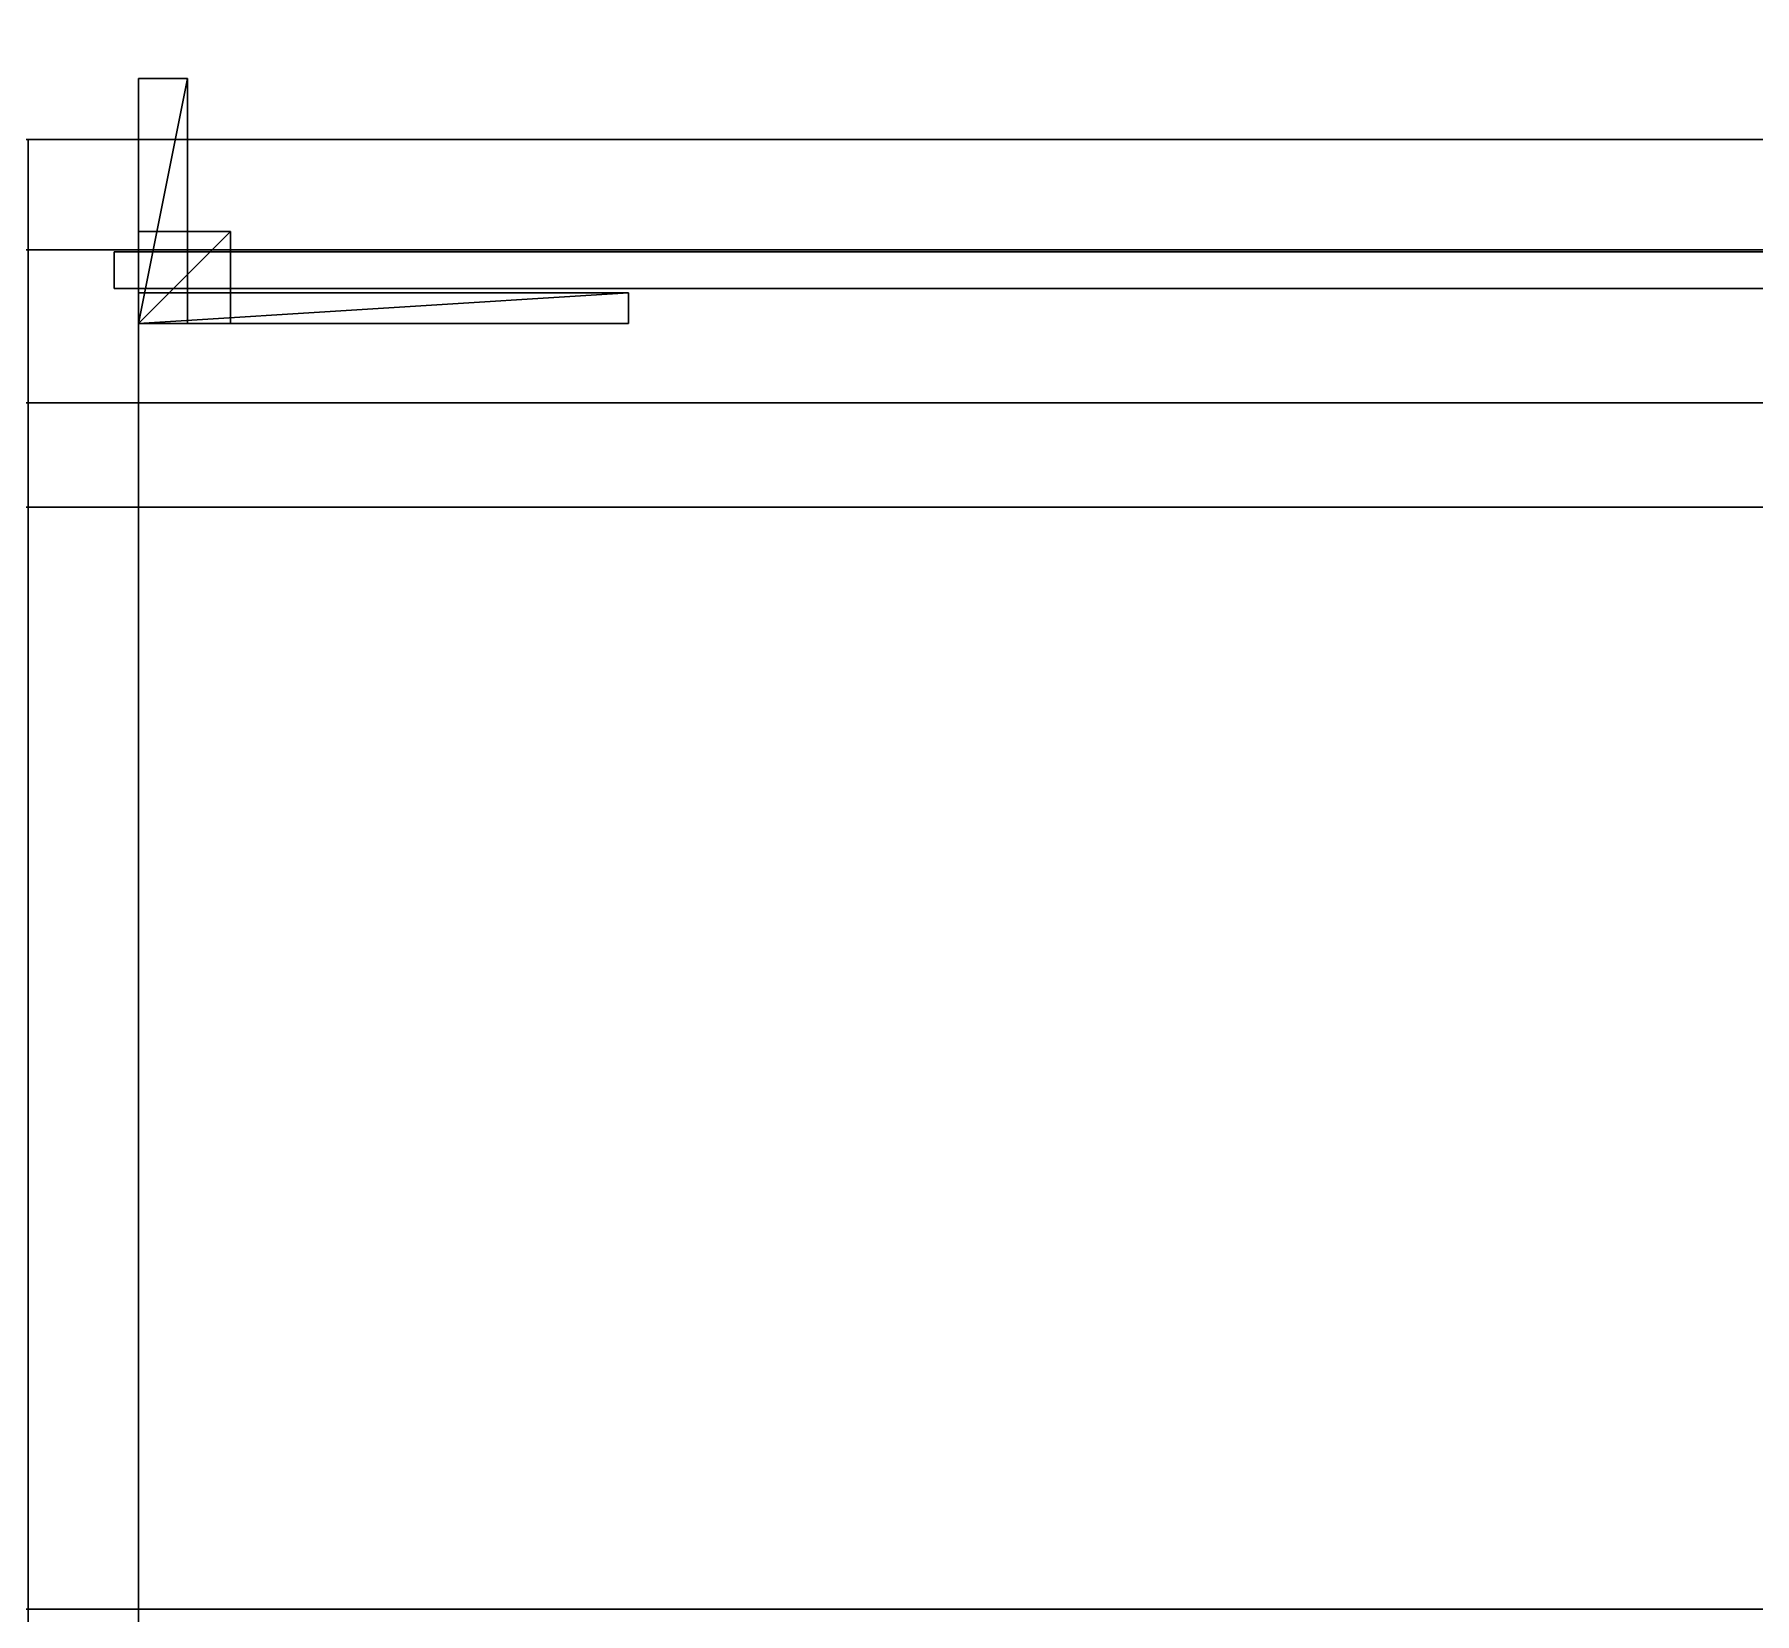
# Model space of a CAD drawing. Extents: x 0 to 7800, y -5130 to 1.
# Drawn here: x 3914.7 to 4195.6, y -2169.7 to -1911.8 of the extents above; entities that cross this region are included whole.
import ezdxf

# ---------------------------------------------------------------- set-up
doc = ezdxf.new("R2010")
doc.units = 0
for name, color, linetype in [('LAYER0', 7, 'CONTINUOUS'), ('LAYER1083', 253, 'CONTINUOUS'), ('LAYER1084', 7, 'CONTINUOUS'), ('LAYER2', 7, 'CONTINUOUS'), ('LAYER288', 253, 'CONTINUOUS'), ('LAYER292', 7, 'CONTINUOUS'), ('LAYER294', 2, 'CONTINUOUS'), ('LAYER295', 7, 'CONTINUOUS'), ('LAYER296', 253, 'CONTINUOUS'), ('LAYER297', 253, 'CONTINUOUS'), ('LAYER298', 253, 'CONTINUOUS'), ('LAYER299', 253, 'CONTINUOUS'), ('LAYER300', 253, 'CONTINUOUS'), ('LAYER301', 253, 'CONTINUOUS'), ('LAYER310', 7, 'CONTINUOUS'), ('LAYER312', 7, 'CONTINUOUS'), ('LAYER313', 7, 'CONTINUOUS'), ('LAYER321', 253, 'CONTINUOUS'), ('LAYER324', 253, 'CONTINUOUS'), ('LAYER325', 253, 'CONTINUOUS'), ('LAYER779', 7, 'CONTINUOUS')]:
    doc.layers.add(name, color=color, linetype=linetype)

msp = doc.modelspace()

# ---------------------------------------------------------------- linework, layer by layer
at = {"layer": 'LAYER0'}
for points, invisible_edges in [([(1025.693, -1555.002, -5), (4030.693, -54.002, -5), (1412.693, -4773.002, -5), (1025.693, -1555.002, -5)], 7), ([(1025.693, -54.002), (1412.693, -4773.002), (4030.693, -54.002), (1025.693, -54.002)], 3), ([(1412.693, -4773.002, -5), (4030.693, -54.002, -5), (1412.693, -5130.002, -5), (1412.693, -4773.002, -5)], 3), ([(1412.693, -5130.002, -5), (4030.693, -54.002, -5), (2602.693, -4730.002, -5), (1412.693, -5130.002, -5)], 7), ([(4030.693, -54.002), (1412.693, -4773.002), (2602.693, -4730.002), (4030.693, -54.002)], 7), ([(2602.693, -4730.002, -5), (4030.693, -54.002, -5), (4030.693, -289.002, -5), (2602.693, -4730.002, -5)], 5), ([(4030.693, -54.002), (2602.693, -4730.002), (4030.693, -289.002), (4030.693, -54.002)], 3), ([(2602.693, -4730.002, -5), (4030.693, -289.002, -5), (4825.692, -4730.002, -5), (2602.693, -4730.002, -5)], 3), ([(4825.692, -4730.002), (4030.693, -289.002), (2602.693, -4730.002), (4825.692, -4730.002)], 3), ([(5130.692, -289.002, -5), (4825.692, -1929.002, -5), (4030.693, -289.002, -5), (5130.692, -289.002, -5)], 3), ([(4825.692, -4730.002, -5), (4030.693, -289.002, -5), (4825.692, -1929.002, -5), (4825.692, -4730.002, -5)], 3), ([(4030.693, -289.002), (4825.692, -4730.002), (4825.692, -1929.002), (4030.693, -289.002)], 5), ([(4030.693, -289.002), (4825.692, -1929.002), (5130.692, -289.002), (4030.693, -289.002)], 3)]:
    msp.add_3dface(points, dxfattribs=dict(at, invisible_edges=invisible_edges))
at = {"layer": 'LAYER1083'}
for points, invisible_edges in [([(4675.695, -2169, 2057), (1975.695, -1779, 2057), (1975.695, -2169, 2057), (4675.695, -2169, 2057)], 1), ([(1975.695, -1779, 2057), (4675.695, -2169, 2057), (3151.695, -1929, 2057), (1975.695, -1779, 2057)], 7), ([(1975.695, -2169, 2032), (3151.695, -1929, 2032), (4675.695, -2169, 2032), (1975.695, -2169, 2032)], 3), ([(4675.695, -2169, 2032), (3151.695, -1929, 2032), (4675.695, -1929, 2032), (4675.695, -2169, 2032)], 1), ([(3151.695, -1929, 2057), (4675.695, -1929, 2032), (3151.695, -1929, 2032), (3151.695, -1929, 2057)], 1), ([(4675.695, -1929, 2032), (3151.695, -1929, 2057), (4675.695, -1929, 2057), (4675.695, -1929, 2032)], 1), ([(3151.695, -1929, 2057), (4675.695, -2169, 2057), (4675.695, -1929, 2057), (3151.695, -1929, 2057)], 1), ([(4675.695, -2169, 2057), (1975.695, -2169, 2032), (4675.695, -2169, 2032), (4675.695, -2169, 2057)], 1), ([(1975.695, -2169, 2032), (4675.695, -2169, 2057), (1975.695, -2169, 2057), (1975.695, -2169, 2032)], 1)]:
    msp.add_3dface(points, dxfattribs=dict(at, invisible_edges=invisible_edges))
at = {"layer": 'LAYER1084', "invisible_edges": 1}
for points in [[(1971.695, -1972, 2032), (4525.695, -1989, 2032), (4525.695, -1972, 2032), (1971.695, -1972, 2032)], [(4525.695, -1989, 2032), (1971.695, -1972, 2032), (1971.695, -1989, 2032), (4525.695, -1989, 2032)], [(4525.695, -1972, 2027), (1971.695, -1972, 2032), (4525.695, -1972, 2032), (4525.695, -1972, 2027)], [(1971.695, -1972, 2032), (4525.695, -1972, 2027), (1971.695, -1972, 2027), (1971.695, -1972, 2032)], [(1971.695, -1989, 2027), (4525.695, -1972, 2027), (4525.695, -1989, 2027), (1971.695, -1989, 2027)], [(4525.695, -1972, 2027), (1971.695, -1989, 2027), (1971.695, -1972, 2027), (4525.695, -1972, 2027)], [(1971.695, -1989, 2027), (4525.695, -1989, 2032), (1971.695, -1989, 2032), (1971.695, -1989, 2027)], [(4525.695, -1989, 2032), (1971.695, -1989, 2027), (4525.695, -1989, 2027), (4525.695, -1989, 2032)]]:
    msp.add_3dface(points, dxfattribs=at)
at = {"layer": 'LAYER2'}
for points, invisible_edges in [([(7049.692, -1779.002), (3151.693, -1929.002), (3151.693, -1779.002), (7049.692, -1779.002)], 1), ([(3151.693, -1929.002), (7049.692, -1779.002), (7199.692, -1929.002), (3151.693, -1929.002)], 3), ([(3151.693, -1929.002, 2657), (3931.703, -1929.002, 360), (7199.692, -1929.002, 2657), (3151.693, -1929.002, 2657)], 3), ([(3151.693, -1929.002, 2657), (3931.703, -1929.002, 280), (3931.703, -1929.002, 360), (3151.693, -1929.002, 2657)], 5), ([(3931.703, -1929.002, 280), (3151.693, -1929.002), (4201.693, -1929.002, 280), (3931.703, -1929.002, 280)], 7), ([(3151.693, -1929.002), (3931.703, -1929.002, 280), (3151.693, -1929.002, 2657), (3151.693, -1929.002)], 3), ([(7199.692, -1929.002), (4201.693, -1929.002, 280), (3151.693, -1929.002), (7199.692, -1929.002)], 3), ([(3991.703, -1929.002, 360), (7199.692, -1929.002, 2657), (3931.703, -1929.002, 360), (3991.703, -1929.002, 360)], 3), ([(3991.703, -1929.002, 280), (4081.693, -1929.002, 360), (3991.703, -1929.002, 360), (3991.703, -1929.002, 280)], 3), ([(4081.693, -1929.002, 360), (3991.703, -1929.002, 280), (4081.693, -1929.002, 280), (4081.693, -1929.002, 360)], 3), ([(4081.693, -1929.002, 360), (7199.692, -1929.002, 2657), (3991.703, -1929.002, 360), (4081.693, -1929.002, 360)], 7), ([(4201.693, -1929.002, 360), (7199.692, -1929.002, 2657), (4081.693, -1929.002, 360), (4201.693, -1929.002, 360)], 3)]:
    msp.add_3dface(points, dxfattribs=dict(at, invisible_edges=invisible_edges))
at = {"layer": 'LAYER288', "invisible_edges": 1}
for points in [[(4657.694, -1929, 528), (3169.694, -2299, 528), (3169.694, -1929, 528), (4657.694, -1929, 528)], [(3169.694, -2299, 528), (4657.694, -1929, 528), (4657.694, -2299, 528), (3169.694, -2299, 528)], [(3169.694, -1929, 546), (4657.694, -1929, 528), (3169.694, -1929, 528), (3169.694, -1929, 546)], [(4657.694, -1929, 528), (3169.694, -1929, 546), (4657.694, -1929, 546), (4657.694, -1929, 528)], [(4657.694, -2299, 546), (3169.694, -1929, 546), (3169.694, -2299, 546), (4657.694, -2299, 546)], [(3169.694, -1929, 546), (4657.694, -2299, 546), (4657.694, -1929, 546), (3169.694, -1929, 546)]]:
    msp.add_3dface(points, dxfattribs=at)
at = {"layer": 'LAYER292', "invisible_edges": 1}
for points in [[(3913.695, -1929, 198), (3931.695, -2279, 198), (3913.695, -2279, 198), (3913.695, -1929, 198)], [(3931.695, -2279, 198), (3913.695, -1929, 198), (3931.695, -1929, 198), (3931.695, -2279, 198)], [(3931.695, -1929, 528), (3913.695, -2279, 528), (3931.695, -2279, 528), (3931.695, -1929, 528)], [(3913.695, -2279, 528), (3931.695, -1929, 528), (3913.695, -1929, 528), (3913.695, -2279, 528)], [(3913.695, -1929, 198), (3931.695, -1929, 528), (3931.695, -1929, 198), (3913.695, -1929, 198)], [(3931.695, -1929, 528), (3913.695, -1929, 198), (3913.695, -1929, 528), (3931.695, -1929, 528)], [(3931.695, -1929, 528), (3931.695, -2279, 198), (3931.695, -1929, 198), (3931.695, -1929, 528)], [(3931.695, -2279, 198), (3931.695, -1929, 528), (3931.695, -2279, 528), (3931.695, -2279, 198)]]:
    msp.add_3dface(points, dxfattribs=at)
at = {"layer": 'LAYER294'}
for points in [[(4011.695, -1959, 498.5), (4011.695, -1954, 498.5), (3931.695, -1959, 498.5), (4011.695, -1959, 498.5)], [(3931.695, -1959, 498.5), (4011.695, -1954, 498.5), (3931.695, -1954, 498.5), (3931.695, -1959, 498.5)], [(3931.695, -1959, 498.5), (3931.695, -1954, 498.5), (3931.695, -1959, 475.5), (3931.695, -1959, 498.5)], [(3931.695, -1959, 475.5), (3931.695, -1954, 498.5), (3931.695, -1954, 475.5), (3931.695, -1959, 475.5)], [(4011.695, -1959, 475.5), (3931.695, -1959, 475.5), (4011.695, -1954, 475.5), (4011.695, -1959, 475.5)], [(4011.695, -1954, 475.5), (3931.695, -1959, 475.5), (3931.695, -1954, 475.5), (4011.695, -1954, 475.5)], [(4011.695, -1954, 475.5), (3931.695, -1954, 475.5), (4011.695, -1954, 498.5), (4011.695, -1954, 475.5)], [(4011.695, -1954, 498.5), (3931.695, -1954, 475.5), (3931.695, -1954, 498.5), (4011.695, -1954, 498.5)], [(4011.695, -1959, 475.5), (4011.695, -1954, 475.5), (4011.695, -1959, 498.5), (4011.695, -1959, 475.5)], [(4011.695, -1959, 498.5), (4011.695, -1954, 475.5), (4011.695, -1954, 498.5), (4011.695, -1959, 498.5)], [(4011.695, -1959, 498.5), (3931.695, -1959, 498.5), (4011.695, -1959, 475.5), (4011.695, -1959, 498.5)], [(4011.695, -1959, 475.5), (3931.695, -1959, 498.5), (3931.695, -1959, 475.5), (4011.695, -1959, 475.5)]]:
    msp.add_3dface(points, dxfattribs=at)
at = {"layer": 'LAYER295', "invisible_edges": 1}
for points in [[(3931.695, -1954, 498.5), (4011.695, -1959, 498.5), (4011.695, -1954, 498.5), (3931.695, -1954, 498.5)], [(4011.695, -1959, 498.5), (3931.695, -1954, 498.5), (3931.695, -1959, 498.5), (4011.695, -1959, 498.5)], [(3931.695, -1959, 475.5), (4011.695, -1954, 475.5), (4011.695, -1959, 475.5), (3931.695, -1959, 475.5)], [(4011.695, -1954, 475.5), (3931.695, -1959, 475.5), (3931.695, -1954, 475.5), (4011.695, -1954, 475.5)], [(3931.695, -1954, 498.5), (3931.695, -1959, 475.5), (3931.695, -1959, 498.5), (3931.695, -1954, 498.5)], [(3931.695, -1959, 475.5), (3931.695, -1954, 498.5), (3931.695, -1954, 475.5), (3931.695, -1959, 475.5)], [(4011.695, -1954, 475.5), (3931.695, -1954, 498.5), (4011.695, -1954, 498.5), (4011.695, -1954, 475.5)], [(3931.695, -1954, 498.5), (4011.695, -1954, 475.5), (3931.695, -1954, 475.5), (3931.695, -1954, 498.5)], [(4011.695, -1954, 475.5), (4011.695, -1959, 498.5), (4011.695, -1959, 475.5), (4011.695, -1954, 475.5)], [(4011.695, -1959, 498.5), (4011.695, -1954, 475.5), (4011.695, -1954, 498.5), (4011.695, -1959, 498.5)], [(3931.695, -1959, 475.5), (4011.695, -1959, 498.5), (3931.695, -1959, 498.5), (3931.695, -1959, 475.5)], [(4011.695, -1959, 498.5), (3931.695, -1959, 475.5), (4011.695, -1959, 475.5), (4011.695, -1959, 498.5)]]:
    msp.add_3dface(points, dxfattribs=at)
at = {"layer": 'LAYER296'}
for points in [[(3946.695, -1959, 498.5), (3946.695, -1944, 498.5), (3931.695, -1959, 498.5), (3946.695, -1959, 498.5)], [(3931.695, -1959, 498.5), (3946.695, -1944, 498.5), (3931.695, -1944, 498.5), (3931.695, -1959, 498.5)], [(3931.695, -1959, 498.5), (3931.695, -1944, 498.5), (3931.695, -1959, 483.5), (3931.695, -1959, 498.5)], [(3931.695, -1959, 483.5), (3931.695, -1944, 498.5), (3931.695, -1944, 483.5), (3931.695, -1959, 483.5)], [(3946.695, -1959, 483.5), (3931.695, -1959, 483.5), (3946.695, -1944, 483.5), (3946.695, -1959, 483.5)], [(3946.695, -1944, 483.5), (3931.695, -1959, 483.5), (3931.695, -1944, 483.5), (3946.695, -1944, 483.5)], [(3946.695, -1944, 483.5), (3931.695, -1944, 483.5), (3946.695, -1944, 498.5), (3946.695, -1944, 483.5)], [(3946.695, -1944, 498.5), (3931.695, -1944, 483.5), (3931.695, -1944, 498.5), (3946.695, -1944, 498.5)], [(3946.695, -1959, 483.5), (3946.695, -1944, 483.5), (3946.695, -1959, 498.5), (3946.695, -1959, 483.5)], [(3946.695, -1959, 498.5), (3946.695, -1944, 483.5), (3946.695, -1944, 498.5), (3946.695, -1959, 498.5)], [(3946.695, -1959, 498.5), (3931.695, -1959, 498.5), (3946.695, -1959, 483.5), (3946.695, -1959, 498.5)], [(3946.695, -1959, 483.5), (3931.695, -1959, 498.5), (3931.695, -1959, 483.5), (3946.695, -1959, 483.5)]]:
    msp.add_3dface(points, dxfattribs=at)
at = {"layer": 'LAYER297'}
for points in [[(3946.695, -1959, 498.5), (3946.695, -1944, 498.5), (3931.695, -1959, 498.5), (3946.695, -1959, 498.5)], [(3931.695, -1959, 498.5), (3946.695, -1944, 498.5), (3931.695, -1944, 498.5), (3931.695, -1959, 498.5)], [(3931.695, -1959, 498.5), (3931.695, -1944, 498.5), (3931.695, -1959, 483.5), (3931.695, -1959, 498.5)], [(3931.695, -1959, 483.5), (3931.695, -1944, 498.5), (3931.695, -1944, 483.5), (3931.695, -1959, 483.5)], [(3946.695, -1959, 483.5), (3931.695, -1959, 483.5), (3946.695, -1944, 483.5), (3946.695, -1959, 483.5)], [(3946.695, -1944, 483.5), (3931.695, -1959, 483.5), (3931.695, -1944, 483.5), (3946.695, -1944, 483.5)], [(3946.695, -1944, 483.5), (3931.695, -1944, 483.5), (3946.695, -1944, 498.5), (3946.695, -1944, 483.5)], [(3946.695, -1944, 498.5), (3931.695, -1944, 483.5), (3931.695, -1944, 498.5), (3946.695, -1944, 498.5)], [(3946.695, -1959, 483.5), (3946.695, -1944, 483.5), (3946.695, -1959, 498.5), (3946.695, -1959, 483.5)], [(3946.695, -1959, 498.5), (3946.695, -1944, 483.5), (3946.695, -1944, 498.5), (3946.695, -1959, 498.5)], [(3946.695, -1959, 498.5), (3931.695, -1959, 498.5), (3946.695, -1959, 483.5), (3946.695, -1959, 498.5)], [(3946.695, -1959, 483.5), (3931.695, -1959, 498.5), (3931.695, -1959, 483.5), (3946.695, -1959, 483.5)]]:
    msp.add_3dface(points, dxfattribs=at)
at = {"layer": 'LAYER298'}
for points in [[(3946.695, -1959, 498.5), (3946.695, -1944, 498.5), (3931.695, -1959, 498.5), (3946.695, -1959, 498.5)], [(3931.695, -1959, 498.5), (3946.695, -1944, 498.5), (3931.695, -1944, 498.5), (3931.695, -1959, 498.5)], [(3931.695, -1959, 498.5), (3931.695, -1944, 498.5), (3931.695, -1959, 483.5), (3931.695, -1959, 498.5)], [(3931.695, -1959, 483.5), (3931.695, -1944, 498.5), (3931.695, -1944, 483.5), (3931.695, -1959, 483.5)], [(3946.695, -1959, 483.5), (3931.695, -1959, 483.5), (3946.695, -1944, 483.5), (3946.695, -1959, 483.5)], [(3946.695, -1944, 483.5), (3931.695, -1959, 483.5), (3931.695, -1944, 483.5), (3946.695, -1944, 483.5)], [(3946.695, -1944, 483.5), (3931.695, -1944, 483.5), (3946.695, -1944, 498.5), (3946.695, -1944, 483.5)], [(3946.695, -1944, 498.5), (3931.695, -1944, 483.5), (3931.695, -1944, 498.5), (3946.695, -1944, 498.5)], [(3946.695, -1959, 483.5), (3946.695, -1944, 483.5), (3946.695, -1959, 498.5), (3946.695, -1959, 483.5)], [(3946.695, -1959, 498.5), (3946.695, -1944, 483.5), (3946.695, -1944, 498.5), (3946.695, -1959, 498.5)], [(3946.695, -1959, 498.5), (3931.695, -1959, 498.5), (3946.695, -1959, 483.5), (3946.695, -1959, 498.5)], [(3946.695, -1959, 483.5), (3931.695, -1959, 498.5), (3931.695, -1959, 483.5), (3946.695, -1959, 483.5)]]:
    msp.add_3dface(points, dxfattribs=at)
at = {"layer": 'LAYER299'}
for points in [[(3946.695, -1959, 498.5), (3946.695, -1944, 498.5), (3931.695, -1959, 498.5), (3946.695, -1959, 498.5)], [(3931.695, -1959, 498.5), (3946.695, -1944, 498.5), (3931.695, -1944, 498.5), (3931.695, -1959, 498.5)], [(3931.695, -1959, 498.5), (3931.695, -1944, 498.5), (3931.695, -1959, 483.5), (3931.695, -1959, 498.5)], [(3931.695, -1959, 483.5), (3931.695, -1944, 498.5), (3931.695, -1944, 483.5), (3931.695, -1959, 483.5)], [(3946.695, -1959, 483.5), (3931.695, -1959, 483.5), (3946.695, -1944, 483.5), (3946.695, -1959, 483.5)], [(3946.695, -1944, 483.5), (3931.695, -1959, 483.5), (3931.695, -1944, 483.5), (3946.695, -1944, 483.5)], [(3946.695, -1944, 483.5), (3931.695, -1944, 483.5), (3946.695, -1944, 498.5), (3946.695, -1944, 483.5)], [(3946.695, -1944, 498.5), (3931.695, -1944, 483.5), (3931.695, -1944, 498.5), (3946.695, -1944, 498.5)], [(3946.695, -1959, 483.5), (3946.695, -1944, 483.5), (3946.695, -1959, 498.5), (3946.695, -1959, 483.5)], [(3946.695, -1959, 498.5), (3946.695, -1944, 483.5), (3946.695, -1944, 498.5), (3946.695, -1959, 498.5)], [(3946.695, -1959, 498.5), (3931.695, -1959, 498.5), (3946.695, -1959, 483.5), (3946.695, -1959, 498.5)], [(3946.695, -1959, 483.5), (3931.695, -1959, 498.5), (3931.695, -1959, 483.5), (3946.695, -1959, 483.5)]]:
    msp.add_3dface(points, dxfattribs=at)
at = {"layer": 'LAYER300'}
for points in [[(3939.695, -1959, 498.5), (3939.695, -1919, 498.5), (3931.695, -1959, 498.5), (3939.695, -1959, 498.5)], [(3931.695, -1959, 498.5), (3939.695, -1919, 498.5), (3931.695, -1919, 498.5), (3931.695, -1959, 498.5)], [(3931.695, -1959, 498.5), (3931.695, -1919, 498.5), (3931.695, -1959, 490.5), (3931.695, -1959, 498.5)], [(3931.695, -1959, 490.5), (3931.695, -1919, 498.5), (3931.695, -1919, 490.5), (3931.695, -1959, 490.5)], [(3939.695, -1959, 490.5), (3931.695, -1959, 490.5), (3939.695, -1919, 490.5), (3939.695, -1959, 490.5)], [(3939.695, -1919, 490.5), (3931.695, -1959, 490.5), (3931.695, -1919, 490.5), (3939.695, -1919, 490.5)], [(3939.695, -1919, 490.5), (3931.695, -1919, 490.5), (3939.695, -1919, 498.5), (3939.695, -1919, 490.5)], [(3939.695, -1919, 498.5), (3931.695, -1919, 490.5), (3931.695, -1919, 498.5), (3939.695, -1919, 498.5)], [(3939.695, -1959, 490.5), (3939.695, -1919, 490.5), (3939.695, -1959, 498.5), (3939.695, -1959, 490.5)], [(3939.695, -1959, 498.5), (3939.695, -1919, 490.5), (3939.695, -1919, 498.5), (3939.695, -1959, 498.5)], [(3939.695, -1959, 498.5), (3931.695, -1959, 498.5), (3939.695, -1959, 490.5), (3939.695, -1959, 498.5)], [(3939.695, -1959, 490.5), (3931.695, -1959, 498.5), (3931.695, -1959, 490.5), (3939.695, -1959, 490.5)]]:
    msp.add_3dface(points, dxfattribs=at)
at = {"layer": 'LAYER301'}
for points in [[(4011.695, -1959, 498.5), (4011.695, -1954, 498.5), (3931.695, -1959, 498.5), (4011.695, -1959, 498.5)], [(3931.695, -1959, 498.5), (4011.695, -1954, 498.5), (3931.695, -1954, 498.5), (3931.695, -1959, 498.5)], [(3931.695, -1959, 498.5), (3931.695, -1954, 498.5), (3931.695, -1959, 482.5), (3931.695, -1959, 498.5)], [(3931.695, -1959, 482.5), (3931.695, -1954, 498.5), (3931.695, -1954, 482.5), (3931.695, -1959, 482.5)], [(4011.695, -1959, 482.5), (3931.695, -1959, 482.5), (4011.695, -1954, 482.5), (4011.695, -1959, 482.5)], [(4011.695, -1954, 482.5), (3931.695, -1959, 482.5), (3931.695, -1954, 482.5), (4011.695, -1954, 482.5)], [(4011.695, -1954, 482.5), (3931.695, -1954, 482.5), (4011.695, -1954, 498.5), (4011.695, -1954, 482.5)], [(4011.695, -1954, 498.5), (3931.695, -1954, 482.5), (3931.695, -1954, 498.5), (4011.695, -1954, 498.5)], [(4011.695, -1959, 482.5), (4011.695, -1954, 482.5), (4011.695, -1959, 498.5), (4011.695, -1959, 482.5)], [(4011.695, -1959, 498.5), (4011.695, -1954, 482.5), (4011.695, -1954, 498.5), (4011.695, -1959, 498.5)], [(4011.695, -1959, 498.5), (3931.695, -1959, 498.5), (4011.695, -1959, 482.5), (4011.695, -1959, 498.5)], [(4011.695, -1959, 482.5), (3931.695, -1959, 498.5), (3931.695, -1959, 482.5), (4011.695, -1959, 482.5)]]:
    msp.add_3dface(points, dxfattribs=at)
at = {"layer": 'LAYER310', "invisible_edges": 1}
for points in [[(4639.695, -1929, 199), (3931.695, -2279, 199), (3931.695, -1929, 199), (4639.695, -1929, 199)], [(3931.695, -2279, 199), (4639.695, -1929, 199), (4639.695, -2279, 199), (3931.695, -2279, 199)], [(3931.695, -1929, 217), (3931.695, -2279, 199), (3931.695, -2279, 217), (3931.695, -1929, 217)], [(3931.695, -2279, 199), (3931.695, -1929, 217), (3931.695, -1929, 199), (3931.695, -2279, 199)], [(3931.695, -1929, 217), (4639.695, -1929, 199), (3931.695, -1929, 199), (3931.695, -1929, 217)], [(4639.695, -1929, 199), (3931.695, -1929, 217), (4639.695, -1929, 217), (4639.695, -1929, 199)], [(4639.695, -2279, 217), (3931.695, -1929, 217), (3931.695, -2279, 217), (4639.695, -2279, 217)], [(3931.695, -1929, 217), (4639.695, -2279, 217), (4639.695, -1929, 217), (3931.695, -1929, 217)]]:
    msp.add_3dface(points, dxfattribs=at)
at = {"layer": 'LAYER312', "invisible_edges": 1}
for points in [[(3927.695, -1947.3, 213), (3927.695, -1953.3, 527.5), (3927.695, -1947.3, 527.5), (3927.695, -1947.3, 213)], [(3927.695, -1953.3, 527.5), (3927.695, -1947.3, 213), (3927.695, -1953.3, 213), (3927.695, -1953.3, 527.5)], [(4643.695, -1947.3, 527.5), (3927.695, -1953.3, 527.5), (4643.695, -1953.3, 527.5), (4643.695, -1947.3, 527.5)], [(3927.695, -1953.3, 527.5), (4643.695, -1947.3, 527.5), (3927.695, -1947.3, 527.5), (3927.695, -1953.3, 527.5)], [(3927.695, -1947.3, 213), (4643.695, -1953.3, 213), (3927.695, -1953.3, 213), (3927.695, -1947.3, 213)], [(4643.695, -1953.3, 213), (3927.695, -1947.3, 213), (4643.695, -1947.3, 213), (4643.695, -1953.3, 213)], [(4643.695, -1947.3, 527.5), (3927.695, -1947.3, 213), (3927.695, -1947.3, 527.5), (4643.695, -1947.3, 527.5)], [(3927.695, -1947.3, 213), (4643.695, -1947.3, 527.5), (4643.695, -1947.3, 213), (3927.695, -1947.3, 213)], [(4643.695, -1953.3, 213), (3927.695, -1953.3, 527.5), (3927.695, -1953.3, 213), (4643.695, -1953.3, 213)], [(3927.695, -1953.3, 527.5), (4643.695, -1953.3, 213), (4643.695, -1953.3, 527.5), (3927.695, -1953.3, 527.5)]]:
    msp.add_3dface(points, dxfattribs=at)
at = {"layer": 'LAYER313', "invisible_edges": 1}
for points in [[(4639.695, -1929, 528), (3931.695, -1929, 408), (3931.695, -1929, 528), (4639.695, -1929, 528)], [(3931.695, -1929, 408), (4639.695, -1929, 528), (4639.695, -1929, 408), (3931.695, -1929, 408)], [(3931.695, -1947, 528), (3931.695, -1929, 408), (3931.695, -1947, 408), (3931.695, -1947, 528)], [(3931.695, -1929, 408), (3931.695, -1947, 528), (3931.695, -1929, 528), (3931.695, -1929, 408)], [(4639.695, -1947, 408), (3931.695, -1929, 408), (4639.695, -1929, 408), (4639.695, -1947, 408)], [(3931.695, -1929, 408), (4639.695, -1947, 408), (3931.695, -1947, 408), (3931.695, -1929, 408)], [(3931.695, -1947, 528), (4639.695, -1929, 528), (3931.695, -1929, 528), (3931.695, -1947, 528)], [(4639.695, -1929, 528), (3931.695, -1947, 528), (4639.695, -1947, 528), (4639.695, -1929, 528)], [(4639.695, -1947, 408), (3931.695, -1947, 528), (3931.695, -1947, 408), (4639.695, -1947, 408)], [(3931.695, -1947, 528), (4639.695, -1947, 408), (4639.695, -1947, 528), (3931.695, -1947, 528)]]:
    msp.add_3dface(points, dxfattribs=at)
at = {"layer": 'LAYER321', "invisible_edges": 1}
for points in [[(1825.696, -1779, -50), (4525.696, -2169, -50), (4525.696, -1779, -50), (1825.696, -1779, -50)], [(4525.696, -2169, -50), (1825.696, -1779, -50), (1825.696, -2169, -50), (4525.696, -2169, -50)], [(1825.696, -2169, -75), (4525.696, -1779, -75), (4525.696, -2169, -75), (1825.696, -2169, -75)], [(4525.696, -1779, -75), (1825.696, -2169, -75), (1825.696, -1779, -75), (4525.696, -1779, -75)], [(1825.696, -2169, -75), (4525.696, -2169, -50), (1825.696, -2169, -50), (1825.696, -2169, -75)], [(4525.696, -2169, -50), (1825.696, -2169, -75), (4525.696, -2169, -75), (4525.696, -2169, -50)]]:
    msp.add_3dface(points, dxfattribs=at)
at = {"layer": 'LAYER324', "invisible_edges": 1}
for points in [[(4657.695, -1929, 676), (3169.695, -1929, 546), (3169.695, -1929, 676), (4657.695, -1929, 676)], [(3169.695, -1929, 546), (4657.695, -1929, 676), (4657.695, -1929, 546), (3169.695, -1929, 546)], [(4657.695, -1947, 546), (3169.695, -1929, 546), (4657.695, -1929, 546), (4657.695, -1947, 546)], [(3169.695, -1929, 546), (4657.695, -1947, 546), (3169.695, -1947, 546), (3169.695, -1929, 546)], [(3169.695, -1947, 676), (4657.695, -1929, 676), (3169.695, -1929, 676), (3169.695, -1947, 676)], [(4657.695, -1929, 676), (3169.695, -1947, 676), (4657.695, -1947, 676), (4657.695, -1929, 676)], [(4657.695, -1947, 546), (3169.695, -1947, 676), (3169.695, -1947, 546), (4657.695, -1947, 546)], [(3169.695, -1947, 676), (4657.695, -1947, 546), (4657.695, -1947, 676), (3169.695, -1947, 676)]]:
    msp.add_3dface(points, dxfattribs=at)
at = {"layer": 'LAYER325', "invisible_edges": 1}
for points in [[(4675.695, -1929, 676), (3151.695, -2299, 676), (3151.695, -1929, 676), (4675.695, -1929, 676)], [(3151.695, -2299, 676), (4675.695, -1929, 676), (4675.695, -2299, 676), (3151.695, -2299, 676)], [(3151.695, -1929, 701), (4675.695, -1929, 676), (3151.695, -1929, 676), (3151.695, -1929, 701)], [(4675.695, -1929, 676), (3151.695, -1929, 701), (4675.695, -1929, 701), (4675.695, -1929, 676)], [(4675.695, -2299, 701), (3151.695, -1929, 701), (3151.695, -2299, 701), (4675.695, -2299, 701)], [(3151.695, -1929, 701), (4675.695, -2299, 701), (4675.695, -1929, 701), (3151.695, -1929, 701)]]:
    msp.add_3dface(points, dxfattribs=at)

# ---------------------------------------------------------------- meshes
at = {"layer": 'LAYER2'}
mesh = msp.add_polymesh((14, 2), dxfattribs=at)
for k, corner in enumerate([(1175.695, -1705, 2657), (-0.0002, -1705, 2657), (1175.695, -204, 2657), (1175.695, -1705, 2657), (3880.695, -204, 2657), (1175.695, -204, 2657), (3880.695, -439, 2657), (3880.695, -204, 2657), (5280.695, -439, 2657), (3880.695, -439, 2657), (5280.695, -149, 2657), (5280.695, -439, 2657), (7049.695, -149, 2657), (5280.695, -149, 2657), (7049.695, -289, 2657), (7049.695, -149, 2657), (7649.695, -289, 2657), (7049.695, -289, 2657), (7649.695, -1684, 2657), (7649.695, -289, 2657), (7049.695, -1684, 2657), (7649.695, -1684, 2657), (7049.695, -1779, 2657), (7049.695, -1684, 2657), (3151.695, -1779, 2657), (7049.695, -1779, 2657), (3151.695, -1929, 2657), (7199.695, -1929, 2657)]):
    mesh.set_mesh_vertex(divmod(k, 2), corner)
at = {"layer": 'LAYER779'}
mesh = msp.add_polymesh((4, 2), dxfattribs=at)
for k, corner in enumerate([(4675.695, -4580, 2657), (4675.695, -1929, 2657), (2452.695, -4580, 2657), (4675.695, -4580, 2657), (2452.695, -5130, 2657), (2452.695, -4580, 2657), (2602.695, -5130, 2657), (2602.695, -4730, 2657)]):
    mesh.set_mesh_vertex(divmod(k, 2), corner)

doc.saveas('drawing.dxf')
